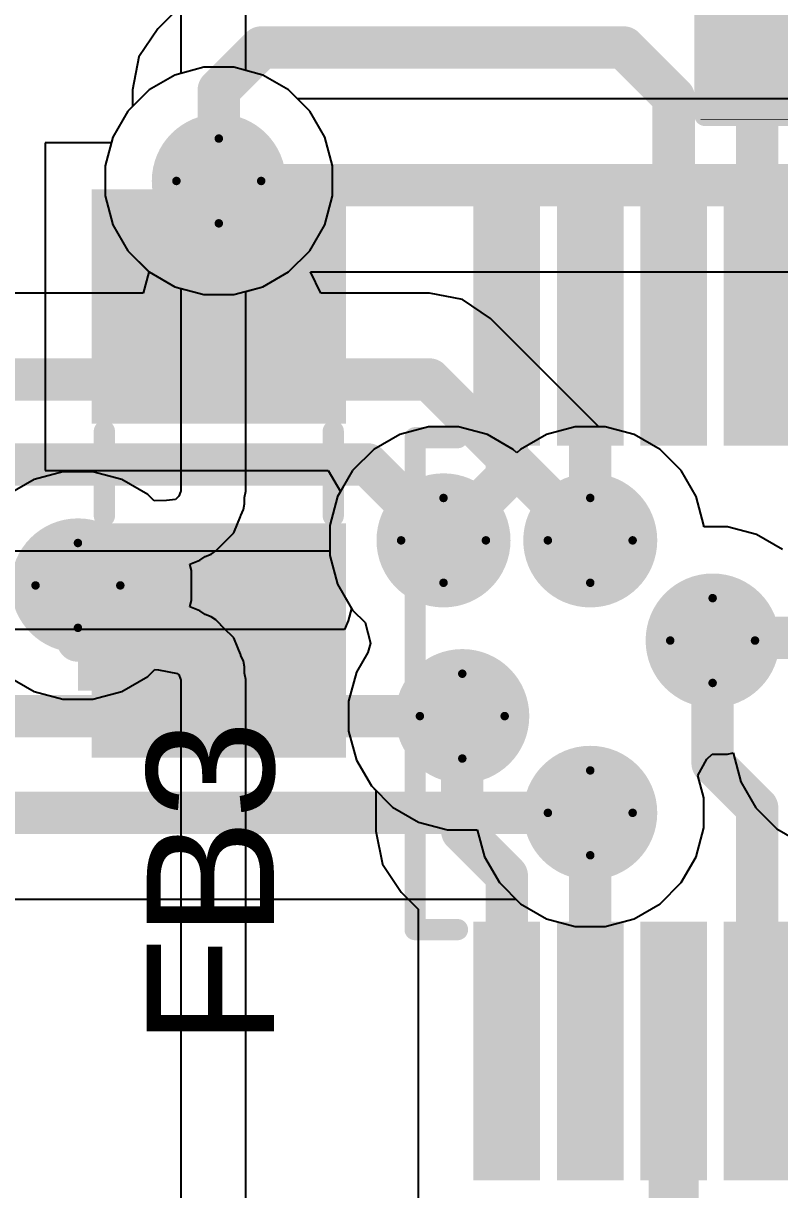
# Model space of a CAD drawing. Header units: inches. Extents: x -17.5 to 14.7, y -6.2 to 5.9.
# Drawn here: x 2.4259 to 2.6043, y 0.5411 to 0.8162 of the extents above; entities that cross this region are included whole.
import ezdxf

# ---------------------------------------------------------------- set-up
doc = ezdxf.new("R2010")
doc.units = ezdxf.units.IN
doc.header["$MEASUREMENT"] = 0
for name, color, linetype in [('Bottom Layer', 5, 'Continuous'), ('Bottom Solder', 6, 'Continuous'), ('Drill Drawing', 1, 'Continuous'), ('Ground Layer', 76, 'Continuous'), ('Power Layer', 16, 'Continuous'), ('Top Layer', 1, 'Continuous'), ('Top Overlay', 2, 'Continuous'), ('Top Paste', 8, 'Continuous'), ('Top Solder', 216, 'Continuous'), ('Via Holes', 16, 'Continuous')]:
    doc.layers.add(name, color=color, linetype=linetype)
doc.styles.add('Arial', font='', dxfattribs={"height": 0.2})
doc.styles.get('Arial').set_extended_font_data('Arial')

# ---------------------------------------------------------------- blocks, each defined once
blk = doc.blocks.new('VSSOP_10_72')
at = {"layer": 'Top Layer'}
for points in [[(-0.11516, 0.04528), (-0.05807, 0.04528), (-0.05807, 0.03346), (-0.11516, 0.03346)], [(0.05807, 0.04528), (0.11516, 0.04528), (0.11516, 0.03346), (0.05807, 0.03346)], [(-0.11516, 0.02559), (-0.05807, 0.02559), (-0.05807, 0.01378), (-0.11516, 0.01378)], [(0.05807, 0.02559), (0.11516, 0.02559), (0.11516, 0.01378), (0.05807, 0.01378)], [(-0.11516, 0.00591), (-0.05807, 0.00591), (-0.05807, -0.00591), (-0.11516, -0.00591)], [(0.05807, 0.00591), (0.11516, 0.00591), (0.11516, -0.00591), (0.05807, -0.00591)], [(-0.11516, -0.01378), (-0.05807, -0.01378), (-0.05807, -0.02559), (-0.11516, -0.02559)], [(0.05807, -0.01378), (0.11516, -0.01378), (0.11516, -0.02559), (0.05807, -0.02559)], [(-0.11516, -0.03346), (-0.05807, -0.03346), (-0.05807, -0.04528), (-0.11516, -0.04528)], [(0.05807, -0.03346), (0.11516, -0.03346), (0.11516, -0.04528), (0.05807, -0.04528)]]:
    blk.add_hatch(color=1, dxfattribs=at).paths.add_polyline_path(points)
at = {"layer": 'Top Paste'}
for points in [[(-0.11516, 0.04528), (-0.05807, 0.04528), (-0.05807, 0.03346), (-0.11516, 0.03346)], [(0.05807, 0.04528), (0.11516, 0.04528), (0.11516, 0.03346), (0.05807, 0.03346)], [(-0.11516, 0.02559), (-0.05807, 0.02559), (-0.05807, 0.01378), (-0.11516, 0.01378)], [(0.05807, 0.02559), (0.11516, 0.02559), (0.11516, 0.01378), (0.05807, 0.01378)], [(-0.11516, 0.00591), (-0.05807, 0.00591), (-0.05807, -0.00591), (-0.11516, -0.00591)], [(0.05807, 0.00591), (0.11516, 0.00591), (0.11516, -0.00591), (0.05807, -0.00591)], [(-0.11516, -0.01378), (-0.05807, -0.01378), (-0.05807, -0.02559), (-0.11516, -0.02559)], [(0.05807, -0.01378), (0.11516, -0.01378), (0.11516, -0.02559), (0.05807, -0.02559)], [(-0.11516, -0.03346), (-0.05807, -0.03346), (-0.05807, -0.04528), (-0.11516, -0.04528)], [(0.05807, -0.03346), (0.11516, -0.03346), (0.11516, -0.04528), (0.05807, -0.04528)]]:
    blk.add_hatch(color=8, dxfattribs=at).paths.add_polyline_path(points)
at = {"layer": 'Top Solder'}
for points in [[(-0.11713, 0.04724), (-0.0561, 0.04724), (-0.0561, 0.0315), (-0.11713, 0.0315)], [(0.0561, 0.04724), (0.11713, 0.04724), (0.11713, 0.0315), (0.0561, 0.0315)], [(-0.11713, 0.02756), (-0.0561, 0.02756), (-0.0561, 0.01181), (-0.11713, 0.01181)], [(0.0561, 0.02756), (0.11713, 0.02756), (0.11713, 0.01181), (0.0561, 0.01181)], [(-0.11713, 0.00787), (-0.0561, 0.00787), (-0.0561, -0.00787), (-0.11713, -0.00787)], [(0.0561, 0.00787), (0.11713, 0.00787), (0.11713, -0.00787), (0.0561, -0.00787)], [(-0.11713, -0.01181), (-0.0561, -0.01181), (-0.0561, -0.02756), (-0.11713, -0.02756)], [(0.0561, -0.01181), (0.11713, -0.01181), (0.11713, -0.02756), (0.0561, -0.02756)], [(-0.11713, -0.0315), (-0.0561, -0.0315), (-0.0561, -0.04724), (-0.11713, -0.04724)], [(0.0561, -0.0315), (0.11713, -0.0315), (0.11713, -0.04724), (0.0561, -0.04724)]]:
    blk.add_hatch(color=216, dxfattribs=at).paths.add_polyline_path(points)
at = {"layer": 'Top Overlay'}
for points in [[(-0.058, 0.051, 0.005, 0.005, 0), (-0.058, 0.061, 0.005, 0.005, 0)], [(0.058, 0.061, 0.005, 0.005, 0), (-0.058, 0.061, 0.005, 0.005, 0)], [(0.058, 0.051, 0.005, 0.005, 0), (0.058, 0.061, 0.005, 0.005, 0)], [(-0.125, 0.035, 0.005, 0.005, 0), (-0.125, 0.045, 0.005, 0.005, 0)], [(-0.12, 0.04, 0.005, 0.005, 0), (-0.125, 0.045, 0.005, 0.005, 0)], [(-0.125, 0.035, 0.005, 0.005, 0), (-0.12, 0.04, 0.005, 0.005, 0)], [(-0.058, -0.061, 0.005, 0.005, 0), (-0.058, -0.051, 0.005, 0.005, 0)], [(0.058, -0.061, 0.005, 0.005, 0), (0.058, -0.051, 0.005, 0.005, 0)], [(0.058, -0.061, 0.005, 0.005, 0), (-0.058, -0.061, 0.005, 0.005, 0)]]:
    blk.add_lwpolyline(points, format="xyseb", dxfattribs=at)
for points in [[(-0.05925, 0.061, 0.0025, 0.0025, 1), (-0.05675, 0.061, 0.0025, 0.0025, 1)], [(-0.05925, 0.061, 0.0025, 0.0025, 1), (-0.05675, 0.061, 0.0025, 0.0025, 1)], [(0.05675, 0.061, 0.0025, 0.0025, 1), (0.05925, 0.061, 0.0025, 0.0025, 1)], [(0.05675, 0.061, 0.0025, 0.0025, 1), (0.05925, 0.061, 0.0025, 0.0025, 1)], [(-0.05925, 0.051, 0.0025, 0.0025, 1), (-0.05675, 0.051, 0.0025, 0.0025, 1)], [(0.05675, 0.051, 0.0025, 0.0025, 1), (0.05925, 0.051, 0.0025, 0.0025, 1)], [(-0.12625, 0.045, 0.0025, 0.0025, 1), (-0.12375, 0.045, 0.0025, 0.0025, 1)], [(-0.12625, 0.045, 0.0025, 0.0025, 1), (-0.12375, 0.045, 0.0025, 0.0025, 1)], [(-0.12125, 0.04, 0.0025, 0.0025, 1), (-0.11875, 0.04, 0.0025, 0.0025, 1)], [(-0.12125, 0.04, 0.0025, 0.0025, 1), (-0.11875, 0.04, 0.0025, 0.0025, 1)], [(-0.12625, 0.035, 0.0025, 0.0025, 1), (-0.12375, 0.035, 0.0025, 0.0025, 1)], [(-0.12625, 0.035, 0.0025, 0.0025, 1), (-0.12375, 0.035, 0.0025, 0.0025, 1)], [(-0.05925, -0.051, 0.0025, 0.0025, 1), (-0.05675, -0.051, 0.0025, 0.0025, 1)], [(0.05675, -0.051, 0.0025, 0.0025, 1), (0.05925, -0.051, 0.0025, 0.0025, 1)], [(-0.05925, -0.061, 0.0025, 0.0025, 1), (-0.05675, -0.061, 0.0025, 0.0025, 1)], [(-0.05925, -0.061, 0.0025, 0.0025, 1), (-0.05675, -0.061, 0.0025, 0.0025, 1)], [(0.05675, -0.061, 0.0025, 0.0025, 1), (0.05925, -0.061, 0.0025, 0.0025, 1)], [(0.05675, -0.061, 0.0025, 0.0025, 1), (0.05925, -0.061, 0.0025, 0.0025, 1)]]:
    blk.add_lwpolyline(points, format="xyseb", close=True, dxfattribs=at)
blk = doc.blocks.new('R___0402_89')
at = {"layer": 'Top Layer'}
for points in [[(-0.0275, -0.0125), (-0.0275, 0.0125), (-0.0095, 0.0125), (-0.0095, -0.0125)], [(0.0095, -0.0125), (0.0095, 0.0125), (0.0275, 0.0125), (0.0275, -0.0125)]]:
    blk.add_hatch(color=1, dxfattribs=at).paths.add_polyline_path(points)
at = {"layer": 'Top Paste'}
for points in [[(-0.0275, -0.0125), (-0.0275, 0.0125), (-0.0095, 0.0125), (-0.0095, -0.0125)], [(0.0095, -0.0125), (0.0095, 0.0125), (0.0275, 0.0125), (0.0275, -0.0125)]]:
    blk.add_hatch(color=8, dxfattribs=at).paths.add_polyline_path(points)
at = {"layer": 'Top Solder'}
for points in [[(-0.02967, -0.01467), (-0.02967, 0.01467), (-0.00733, 0.01467), (-0.00733, -0.01467)], [(0.00733, -0.01467), (0.00733, 0.01467), (0.02967, 0.01467), (0.02967, -0.01467)]]:
    blk.add_hatch(color=216, dxfattribs=at).paths.add_polyline_path(points)
at = {"layer": 'Top Overlay'}
for points in [[(-0.031, 0.016, 0.005, 0.005, 0), (0.031, 0.016, 0.005, 0.005, 0)], [(-0.031, -0.016, 0.005, 0.005, 0), (-0.031, 0.016, 0.005, 0.005, 0)], [(0.031, -0.016, 0.005, 0.005, 0), (0.031, 0.016, 0.005, 0.005, 0)], [(-0.031, -0.016, 0.005, 0.005, 0), (0.031, -0.016, 0.005, 0.005, 0)], [(-0.032, -0.017, 0.000127, 0.000127, 0), (0.032, -0.017, 0.000127, 0.000127, 0)]]:
    blk.add_lwpolyline(points, format="xyseb", dxfattribs=at)
for points in [[(-0.03225, 0.016, 0.0025, 0.0025, 1), (-0.02975, 0.016, 0.0025, 0.0025, 1)], [(-0.03225, 0.016, 0.0025, 0.0025, 1), (-0.02975, 0.016, 0.0025, 0.0025, 1)], [(0.02975, 0.016, 0.0025, 0.0025, 1), (0.03225, 0.016, 0.0025, 0.0025, 1)], [(0.02975, 0.016, 0.0025, 0.0025, 1), (0.03225, 0.016, 0.0025, 0.0025, 1)], [(-0.03225, -0.016, 0.0025, 0.0025, 1), (-0.02975, -0.016, 0.0025, 0.0025, 1)], [(-0.03225, -0.016, 0.0025, 0.0025, 1), (-0.02975, -0.016, 0.0025, 0.0025, 1)], [(0.02975, -0.016, 0.0025, 0.0025, 1), (0.03225, -0.016, 0.0025, 0.0025, 1)], [(0.02975, -0.016, 0.0025, 0.0025, 1), (0.03225, -0.016, 0.0025, 0.0025, 1)], [(-0.03203, -0.017, 0.0000635, 0.0000635, 1), (-0.03197, -0.017, 0.0000635, 0.0000635, 1)], [(0.03197, -0.017, 0.0000635, 0.0000635, 1), (0.03203, -0.017, 0.0000635, 0.0000635, 1)]]:
    blk.add_lwpolyline(points, format="xyseb", close=True, dxfattribs=at)
blk = doc.blocks.new('I___0805_147')
at = {"layer": 'Top Layer'}
for points in [[(-0.06299, 0.02598), (-0.01575, 0.02598), (-0.01575, -0.02598), (-0.06299, -0.02598)], [(0.01575, 0.02598), (0.06299, 0.02598), (0.06299, -0.02598), (0.01575, -0.02598)]]:
    blk.add_hatch(color=1, dxfattribs=at).paths.add_polyline_path(points)
at = {"layer": 'Top Paste'}
for points in [[(-0.06299, 0.02598), (-0.01575, 0.02598), (-0.01575, -0.02598), (-0.06299, -0.02598)], [(0.01575, 0.02598), (0.06299, 0.02598), (0.06299, -0.02598), (0.01575, -0.02598)]]:
    blk.add_hatch(color=8, dxfattribs=at).paths.add_polyline_path(points)
at = {"layer": 'Top Solder'}
for points in [[(-0.06699, 0.02998), (-0.01175, 0.02998), (-0.01175, -0.02998), (-0.06699, -0.02998)], [(0.01175, 0.02998), (0.06699, 0.02998), (0.06699, -0.02998), (0.01175, -0.02998)]]:
    blk.add_hatch(color=216, dxfattribs=at).paths.add_polyline_path(points)
at = {"layer": 'Top Overlay'}
for points in [[(0.01, 0.027, 0.005, 0.005, 0), (-0.01, 0.027, 0.005, 0.005, 0)], [(0.01, -0.027, 0.005, 0.005, 0), (-0.01, -0.027, 0.005, 0.005, 0)]]:
    blk.add_lwpolyline(points, format="xyseb", dxfattribs=at)
for points in [[(-0.01125, 0.027, 0.0025, 0.0025, 1), (-0.00875, 0.027, 0.0025, 0.0025, 1)], [(0.00875, 0.027, 0.0025, 0.0025, 1), (0.01125, 0.027, 0.0025, 0.0025, 1)], [(-0.01125, -0.027, 0.0025, 0.0025, 1), (-0.00875, -0.027, 0.0025, 0.0025, 1)], [(0.00875, -0.027, 0.0025, 0.0025, 1), (0.01125, -0.027, 0.0025, 0.0025, 1)]]:
    blk.add_lwpolyline(points, format="xyseb", close=True, dxfattribs=at)

msp = doc.modelspace()

# ---------------------------------------------------------------- hatches: boundary and pattern name
at = {"layer": 'Bottom Layer'}
h = msp.add_hatch(color=5, dxfattribs=at)
edge = h.paths.add_edge_path()
edge.add_arc((2.472, 0.779), 0.01181, 0, 360)
h = msp.add_hatch(color=5, dxfattribs=at)
edge = h.paths.add_edge_path()
edge.add_arc((2.52501, 0.69425), 0.01181, 0, 360)
h = msp.add_hatch(color=5, dxfattribs=at)
edge = h.paths.add_edge_path()
edge.add_arc((2.55963, 0.69425), 0.01181, 0, 360)
h = msp.add_hatch(color=5, dxfattribs=at)
edge = h.paths.add_edge_path()
edge.add_arc((2.43876, 0.68363), 0.01181, 0, 360)
h = msp.add_hatch(color=5, dxfattribs=at)
edge = h.paths.add_edge_path()
edge.add_arc((2.5885, 0.67063), 0.01181, 0, 360)
h = msp.add_hatch(color=5, dxfattribs=at)
edge = h.paths.add_edge_path()
edge.add_arc((2.52944, 0.65281), 0.01181, 0, 360)
h = msp.add_hatch(color=5, dxfattribs=at)
edge = h.paths.add_edge_path()
edge.add_arc((2.55963, 0.63), 0.01181, 0, 360)
at = {"layer": 'Bottom Solder'}
h = msp.add_hatch(color=6, dxfattribs=at)
edge = h.paths.add_edge_path()
edge.add_arc((2.472, 0.779), 0.01581, 0, 360)
h = msp.add_hatch(color=6, dxfattribs=at)
edge = h.paths.add_edge_path()
edge.add_arc((2.52501, 0.69425), 0.01581, 0, 360)
h = msp.add_hatch(color=6, dxfattribs=at)
edge = h.paths.add_edge_path()
edge.add_arc((2.55963, 0.69425), 0.01581, 0, 360)
h = msp.add_hatch(color=6, dxfattribs=at)
edge = h.paths.add_edge_path()
edge.add_arc((2.43876, 0.68363), 0.01581, 0, 360)
h = msp.add_hatch(color=6, dxfattribs=at)
edge = h.paths.add_edge_path()
edge.add_arc((2.5885, 0.67063), 0.01581, 0, 360)
h = msp.add_hatch(color=6, dxfattribs=at)
edge = h.paths.add_edge_path()
edge.add_arc((2.52944, 0.65281), 0.01581, 0, 360)
h = msp.add_hatch(color=6, dxfattribs=at)
edge = h.paths.add_edge_path()
edge.add_arc((2.55963, 0.63), 0.01581, 0, 360)
at = {"layer": 'Ground Layer'}
h = msp.add_hatch(color=76, dxfattribs=at)
edge = h.paths.add_edge_path()
edge.add_arc((2.472, 0.779), 0.01181, 0, 360)
h = msp.add_hatch(color=76, dxfattribs=at)
edge = h.paths.add_edge_path()
edge.add_arc((2.52501, 0.69425), 0.01181, 0, 360)
h = msp.add_hatch(color=76, dxfattribs=at)
edge = h.paths.add_edge_path()
edge.add_arc((2.55963, 0.69425), 0.01181, 0, 360)
h = msp.add_hatch(color=76, dxfattribs=at)
edge = h.paths.add_edge_path()
edge.add_arc((2.43876, 0.68363), 0.01181, 0, 360)
h = msp.add_hatch(color=76, dxfattribs=at)
edge = h.paths.add_edge_path()
edge.add_arc((2.5885, 0.67063), 0.01181, 0, 360)
h = msp.add_hatch(color=76, dxfattribs=at)
edge = h.paths.add_edge_path()
edge.add_arc((2.52944, 0.65281), 0.01181, 0, 360)
h = msp.add_hatch(color=76, dxfattribs=at)
edge = h.paths.add_edge_path()
edge.add_arc((2.55963, 0.63), 0.01181, 0, 360)
at = {"layer": 'Power Layer'}
h = msp.add_hatch(color=16, dxfattribs=at)
edge = h.paths.add_edge_path()
edge.add_arc((2.472, 0.779), 0.01181, 0, 360)
h = msp.add_hatch(color=16, dxfattribs=at)
edge = h.paths.add_edge_path()
edge.add_arc((2.52501, 0.69425), 0.01181, 0, 360)
h = msp.add_hatch(color=16, dxfattribs=at)
edge = h.paths.add_edge_path()
edge.add_arc((2.55963, 0.69425), 0.01181, 0, 360)
h = msp.add_hatch(color=16, dxfattribs=at)
edge = h.paths.add_edge_path()
edge.add_arc((2.43876, 0.68363), 0.01181, 0, 360)
h = msp.add_hatch(color=16, dxfattribs=at)
edge = h.paths.add_edge_path()
edge.add_arc((2.5885, 0.67063), 0.01181, 0, 360)
h = msp.add_hatch(color=16, dxfattribs=at)
edge = h.paths.add_edge_path()
edge.add_arc((2.52944, 0.65281), 0.01181, 0, 360)
h = msp.add_hatch(color=16, dxfattribs=at)
edge = h.paths.add_edge_path()
edge.add_arc((2.55963, 0.63), 0.01181, 0, 360)
at = {"layer": 'Top Layer'}
for points in [[(2.59019, 0.81346), (2.60819, 0.81346), (2.60819, 0.84369), (2.59019, 0.84369)], [(2.46012, 0.74937), (2.48388, 0.74937), (2.48388, 0.779), (2.46012, 0.779)], [(2.469, 0.65883), (2.469, 0.68243), (2.43876, 0.68243), (2.43876, 0.65883)], [(2.57341, 0.51146), (2.58522, 0.51146), (2.58522, 0.57384), (2.57341, 0.57384)]]:
    msp.add_hatch(color=1, dxfattribs=at).paths.add_polyline_path(points)
h = msp.add_hatch(color=1, dxfattribs=at)
edge = h.paths.add_edge_path()
edge.add_arc((2.472, 0.779), 0.01181, 0, 360)
h = msp.add_hatch(color=1, dxfattribs=at)
edge = h.paths.add_edge_path()
edge.add_arc((2.52501, 0.69425), 0.01181, 0, 360)
h = msp.add_hatch(color=1, dxfattribs=at)
edge = h.paths.add_edge_path()
edge.add_arc((2.55963, 0.69425), 0.01181, 0, 360)
h = msp.add_hatch(color=1, dxfattribs=at)
edge = h.paths.add_edge_path()
edge.add_arc((2.43876, 0.68363), 0.01181, 0, 360)
h = msp.add_hatch(color=1, dxfattribs=at)
edge = h.paths.add_edge_path()
edge.add_arc((2.5885, 0.67063), 0.01181, 0, 360)
h = msp.add_hatch(color=1, dxfattribs=at)
edge = h.paths.add_edge_path()
edge.add_arc((2.52944, 0.65281), 0.01181, 0, 360)
h = msp.add_hatch(color=1, dxfattribs=at)
edge = h.paths.add_edge_path()
edge.add_arc((2.55963, 0.63), 0.01181, 0, 360)
at = {"layer": 'Top Solder'}
h = msp.add_hatch(color=216, dxfattribs=at)
edge = h.paths.add_edge_path()
edge.add_arc((2.472, 0.779), 0.01581, 0, 360)
h = msp.add_hatch(color=216, dxfattribs=at)
edge = h.paths.add_edge_path()
edge.add_arc((2.52501, 0.69425), 0.01581, 0, 360)
h = msp.add_hatch(color=216, dxfattribs=at)
edge = h.paths.add_edge_path()
edge.add_arc((2.55963, 0.69425), 0.01581, 0, 360)
h = msp.add_hatch(color=216, dxfattribs=at)
edge = h.paths.add_edge_path()
edge.add_arc((2.43876, 0.68363), 0.01581, 0, 360)
h = msp.add_hatch(color=216, dxfattribs=at)
edge = h.paths.add_edge_path()
edge.add_arc((2.5885, 0.67063), 0.01581, 0, 360)
h = msp.add_hatch(color=216, dxfattribs=at)
edge = h.paths.add_edge_path()
edge.add_arc((2.52944, 0.65281), 0.01581, 0, 360)
h = msp.add_hatch(color=216, dxfattribs=at)
edge = h.paths.add_edge_path()
edge.add_arc((2.55963, 0.63), 0.01581, 0, 360)
at = {"layer": 'Via Holes'}
h = msp.add_hatch(color=7, dxfattribs=at)
edge = h.paths.add_edge_path()
edge.add_arc((2.472, 0.779), 0.00591, 0, 360)
h = msp.add_hatch(color=7, dxfattribs=at)
edge = h.paths.add_edge_path()
edge.add_arc((2.52501, 0.69425), 0.00591, 0, 360)
h = msp.add_hatch(color=7, dxfattribs=at)
edge = h.paths.add_edge_path()
edge.add_arc((2.55963, 0.69425), 0.00591, 0, 360)
h = msp.add_hatch(color=7, dxfattribs=at)
edge = h.paths.add_edge_path()
edge.add_arc((2.43876, 0.68363), 0.00591, 0, 360)
h = msp.add_hatch(color=7, dxfattribs=at)
edge = h.paths.add_edge_path()
edge.add_arc((2.5885, 0.67063), 0.00591, 0, 360)
h = msp.add_hatch(color=7, dxfattribs=at)
edge = h.paths.add_edge_path()
edge.add_arc((2.52944, 0.65281), 0.00591, 0, 360)
h = msp.add_hatch(color=7, dxfattribs=at)
edge = h.paths.add_edge_path()
edge.add_arc((2.55963, 0.63), 0.00591, 0, 360)

# ---------------------------------------------------------------- linework, layer by layer
at = {"layer": 'Bottom Layer'}
for p, q in [((2.46165, 0.80398), (2.45554, 0.80045)), ((2.46847, 0.80581), (2.46165, 0.80398)), ((2.47553, 0.80581), (2.46847, 0.80581)), ((2.48235, 0.80398), (2.47553, 0.80581)), ((2.48846, 0.80045), (2.48235, 0.80398)), ((2.45554, 0.80045), (2.45055, 0.79546)), ((2.49053, 0.79839), (2.48846, 0.80045)), ((2.64, 0.79839), (2.49053, 0.79839)), ((2.45055, 0.79546), (2.44702, 0.78935)), ((2.44702, 0.78935), (2.44519, 0.78253)), ((2.44519, 0.78253), (2.44519, 0.77547)), ((2.44519, 0.77547), (2.44702, 0.76865)), ((2.44702, 0.76865), (2.45055, 0.76254)), ((2.45055, 0.76254), (2.45552, 0.75756)), ((2.45552, 0.75749), (2.45417, 0.75256)), ((2.45552, 0.75756), (2.45552, 0.75749)), ((2.4936, 0.75756), (2.49363, 0.75761)), ((2.49607, 0.75256), (2.4936, 0.75756)), ((2.49363, 0.75761), (2.63155, 0.75761)), ((2.45417, 0.75256), (2.18553, 0.75256)), ((2.52171, 0.75256), (2.49607, 0.75256)), ((2.52952, 0.75101), (2.52171, 0.75256)), ((2.53613, 0.74659), (2.52952, 0.75101)), ((2.56166, 0.72106), (2.53613, 0.74659)), ((2.56316, 0.72106), (2.56166, 0.72106)), ((2.56998, 0.71924), (2.56316, 0.72106)), ((2.57609, 0.71571), (2.56998, 0.71924)), ((2.58108, 0.71071), (2.57609, 0.71571)), ((2.58461, 0.7046), (2.58108, 0.71071)), ((2.58644, 0.69778), (2.58461, 0.7046)), ((2.58644, 0.69744), (2.58644, 0.69778)), ((2.59203, 0.69744), (2.58644, 0.69744)), ((2.59885, 0.69561), (2.59203, 0.69744)), ((2.60496, 0.69208), (2.59885, 0.69561)), ((2.21067, 0.69178), (2.4982, 0.69178)), ((2.4982, 0.69178), (2.4982, 0.69072)), ((2.4982, 0.69072), (2.50003, 0.6839)), ((2.50003, 0.6839), (2.50332, 0.6782)), ((2.50332, 0.6782), (2.50252, 0.67527)), ((2.50252, 0.67527), (2.50166, 0.6732)), ((2.50166, 0.6732), (2.35024, 0.6732)), ((2.58715, 0.64268), (2.58838, 0.64382)), ((2.58838, 0.64382), (2.59203, 0.64382)), ((2.59203, 0.64382), (2.59331, 0.64416)), ((2.59331, 0.64416), (2.59333, 0.64414)), ((2.59333, 0.64414), (2.59516, 0.63732)), ((2.58502, 0.63882), (2.58715, 0.64268)), ((2.58644, 0.63353), (2.58502, 0.63882)), ((2.59516, 0.63732), (2.59869, 0.63121)), ((2.58644, 0.62647), (2.58644, 0.63353)), ((2.59869, 0.63121), (2.60368, 0.62622)), ((2.58461, 0.61965), (2.58644, 0.62647)), ((2.60368, 0.62622), (2.60979, 0.62269)), ((2.58108, 0.61354), (2.58461, 0.61965)), ((2.57609, 0.60855), (2.58108, 0.61354)), ((2.36631, 0.60961), (2.54211, 0.60961)), ((2.54211, 0.60961), (2.54317, 0.60855)), ((2.54317, 0.60855), (2.54928, 0.60502)), ((2.56998, 0.60502), (2.57609, 0.60855)), ((2.54928, 0.60502), (2.5561, 0.60319)), ((2.5561, 0.60319), (2.56316, 0.60319)), ((2.56316, 0.60319), (2.56998, 0.60502))]:
    msp.add_line(p, q, dxfattribs=at)
for points in [[(2.472, 0.779, 0.01, 0.01, 0), (2.473, 0.778, 0.01, 0.01, 0)], [(2.473, 0.778, 0.01, 0.01, 0), (2.64, 0.778, 0.01, 0.01, 0)], [(2.18553, 0.73217, 0.01, 0.01, 0), (2.52171, 0.73217, 0.01, 0.01, 0)], [(2.52171, 0.73217, 0.01, 0.01, 0), (2.55963, 0.69425, 0.01, 0.01, 0)], [(2.20222, 0.71217, 0.01, 0.01, 0), (2.5071, 0.71217, 0.01, 0.01, 0)], [(2.5071, 0.71217, 0.01, 0.01, 0), (2.52501, 0.69425, 0.01, 0.01, 0)], [(2.35024, 0.65281, 0.01, 0.01, 0), (2.52944, 0.65281, 0.01, 0.01, 0)], [(2.35787, 0.63, 0.01, 0.01, 0), (2.55963, 0.63, 0.01, 0.01, 0)]]:
    msp.add_lwpolyline(points, format="xyseb", dxfattribs=at)
for points in [[(2.4695, 0.779, 0.005, 0.005, 1), (2.4745, 0.779, 0.005, 0.005, 1)], [(2.4705, 0.778, 0.005, 0.005, 1), (2.4755, 0.778, 0.005, 0.005, 1)], [(2.4705, 0.778, 0.005, 0.005, 1), (2.4755, 0.778, 0.005, 0.005, 1)], [(2.51921, 0.73217, 0.005, 0.005, 1), (2.52421, 0.73217, 0.005, 0.005, 1)], [(2.51921, 0.73217, 0.005, 0.005, 1), (2.52421, 0.73217, 0.005, 0.005, 1)], [(2.5046, 0.71217, 0.005, 0.005, 1), (2.5096, 0.71217, 0.005, 0.005, 1)], [(2.5046, 0.71217, 0.005, 0.005, 1), (2.5096, 0.71217, 0.005, 0.005, 1)], [(2.52251, 0.69425, 0.005, 0.005, 1), (2.52751, 0.69425, 0.005, 0.005, 1)], [(2.55713, 0.69425, 0.005, 0.005, 1), (2.56213, 0.69425, 0.005, 0.005, 1)], [(2.52694, 0.65281, 0.005, 0.005, 1), (2.53194, 0.65281, 0.005, 0.005, 1)], [(2.55713, 0.63, 0.005, 0.005, 1), (2.56213, 0.63, 0.005, 0.005, 1)]]:
    msp.add_lwpolyline(points, format="xyseb", close=True, dxfattribs=at)
at = {"layer": 'Drill Drawing'}
for points in [[(2.462, 0.779, 0.002, 0.002, 0), (2.472, 0.789, 0.002, 0.002, 0)], [(2.472, 0.789, 0.002, 0.002, 0), (2.482, 0.779, 0.002, 0.002, 0)], [(2.462, 0.779, 0.002, 0.002, 0), (2.472, 0.769, 0.002, 0.002, 0)], [(2.472, 0.769, 0.002, 0.002, 0), (2.482, 0.779, 0.002, 0.002, 0)], [(2.51501, 0.69425, 0.002, 0.002, 0), (2.52501, 0.70425, 0.002, 0.002, 0)], [(2.52501, 0.70425, 0.002, 0.002, 0), (2.53501, 0.69425, 0.002, 0.002, 0)], [(2.54963, 0.69425, 0.002, 0.002, 0), (2.55963, 0.70425, 0.002, 0.002, 0)], [(2.55963, 0.70425, 0.002, 0.002, 0), (2.56963, 0.69425, 0.002, 0.002, 0)], [(2.42876, 0.68363, 0.002, 0.002, 0), (2.43876, 0.69363, 0.002, 0.002, 0)], [(2.43876, 0.69363, 0.002, 0.002, 0), (2.44876, 0.68363, 0.002, 0.002, 0)], [(2.51501, 0.69425, 0.002, 0.002, 0), (2.52501, 0.68425, 0.002, 0.002, 0)], [(2.52501, 0.68425, 0.002, 0.002, 0), (2.53501, 0.69425, 0.002, 0.002, 0)], [(2.54963, 0.69425, 0.002, 0.002, 0), (2.55963, 0.68425, 0.002, 0.002, 0)], [(2.55963, 0.68425, 0.002, 0.002, 0), (2.56963, 0.69425, 0.002, 0.002, 0)], [(2.42876, 0.68363, 0.002, 0.002, 0), (2.43876, 0.67363, 0.002, 0.002, 0)], [(2.43876, 0.67363, 0.002, 0.002, 0), (2.44876, 0.68363, 0.002, 0.002, 0)], [(2.5785, 0.67063, 0.002, 0.002, 0), (2.5885, 0.68063, 0.002, 0.002, 0)], [(2.5885, 0.68063, 0.002, 0.002, 0), (2.5985, 0.67063, 0.002, 0.002, 0)], [(2.5785, 0.67063, 0.002, 0.002, 0), (2.5885, 0.66063, 0.002, 0.002, 0)], [(2.5885, 0.66063, 0.002, 0.002, 0), (2.5985, 0.67063, 0.002, 0.002, 0)], [(2.51944, 0.65281, 0.002, 0.002, 0), (2.52944, 0.66281, 0.002, 0.002, 0)], [(2.52944, 0.66281, 0.002, 0.002, 0), (2.53944, 0.65281, 0.002, 0.002, 0)], [(2.51944, 0.65281, 0.002, 0.002, 0), (2.52944, 0.64281, 0.002, 0.002, 0)], [(2.52944, 0.64281, 0.002, 0.002, 0), (2.53944, 0.65281, 0.002, 0.002, 0)], [(2.54963, 0.63, 0.002, 0.002, 0), (2.55963, 0.64, 0.002, 0.002, 0)], [(2.55963, 0.64, 0.002, 0.002, 0), (2.56963, 0.63, 0.002, 0.002, 0)], [(2.54963, 0.63, 0.002, 0.002, 0), (2.55963, 0.62, 0.002, 0.002, 0)], [(2.55963, 0.62, 0.002, 0.002, 0), (2.56963, 0.63, 0.002, 0.002, 0)]]:
    msp.add_lwpolyline(points, format="xyseb", dxfattribs=at)
for points in [[(2.4715, 0.789, 0.001, 0.001, 1), (2.4725, 0.789, 0.001, 0.001, 1)], [(2.4715, 0.789, 0.001, 0.001, 1), (2.4725, 0.789, 0.001, 0.001, 1)], [(2.4615, 0.779, 0.001, 0.001, 1), (2.4625, 0.779, 0.001, 0.001, 1)], [(2.4615, 0.779, 0.001, 0.001, 1), (2.4625, 0.779, 0.001, 0.001, 1)], [(2.4815, 0.779, 0.001, 0.001, 1), (2.4825, 0.779, 0.001, 0.001, 1)], [(2.4815, 0.779, 0.001, 0.001, 1), (2.4825, 0.779, 0.001, 0.001, 1)], [(2.4715, 0.769, 0.001, 0.001, 1), (2.4725, 0.769, 0.001, 0.001, 1)], [(2.4715, 0.769, 0.001, 0.001, 1), (2.4725, 0.769, 0.001, 0.001, 1)], [(2.52451, 0.70425, 0.001, 0.001, 1), (2.52551, 0.70425, 0.001, 0.001, 1)], [(2.52451, 0.70425, 0.001, 0.001, 1), (2.52551, 0.70425, 0.001, 0.001, 1)], [(2.55913, 0.70425, 0.001, 0.001, 1), (2.56013, 0.70425, 0.001, 0.001, 1)], [(2.55913, 0.70425, 0.001, 0.001, 1), (2.56013, 0.70425, 0.001, 0.001, 1)], [(2.43826, 0.69363, 0.001, 0.001, 1), (2.43926, 0.69363, 0.001, 0.001, 1)], [(2.43826, 0.69363, 0.001, 0.001, 1), (2.43926, 0.69363, 0.001, 0.001, 1)], [(2.51451, 0.69425, 0.001, 0.001, 1), (2.51551, 0.69425, 0.001, 0.001, 1)], [(2.51451, 0.69425, 0.001, 0.001, 1), (2.51551, 0.69425, 0.001, 0.001, 1)], [(2.53451, 0.69425, 0.001, 0.001, 1), (2.53551, 0.69425, 0.001, 0.001, 1)], [(2.53451, 0.69425, 0.001, 0.001, 1), (2.53551, 0.69425, 0.001, 0.001, 1)], [(2.54913, 0.69425, 0.001, 0.001, 1), (2.55013, 0.69425, 0.001, 0.001, 1)], [(2.54913, 0.69425, 0.001, 0.001, 1), (2.55013, 0.69425, 0.001, 0.001, 1)], [(2.56913, 0.69425, 0.001, 0.001, 1), (2.57013, 0.69425, 0.001, 0.001, 1)], [(2.56913, 0.69425, 0.001, 0.001, 1), (2.57013, 0.69425, 0.001, 0.001, 1)], [(2.52451, 0.68425, 0.001, 0.001, 1), (2.52551, 0.68425, 0.001, 0.001, 1)], [(2.52451, 0.68425, 0.001, 0.001, 1), (2.52551, 0.68425, 0.001, 0.001, 1)], [(2.55913, 0.68425, 0.001, 0.001, 1), (2.56013, 0.68425, 0.001, 0.001, 1)], [(2.55913, 0.68425, 0.001, 0.001, 1), (2.56013, 0.68425, 0.001, 0.001, 1)], [(2.42826, 0.68363, 0.001, 0.001, 1), (2.42926, 0.68363, 0.001, 0.001, 1)], [(2.42826, 0.68363, 0.001, 0.001, 1), (2.42926, 0.68363, 0.001, 0.001, 1)], [(2.44826, 0.68363, 0.001, 0.001, 1), (2.44926, 0.68363, 0.001, 0.001, 1)], [(2.44826, 0.68363, 0.001, 0.001, 1), (2.44926, 0.68363, 0.001, 0.001, 1)], [(2.588, 0.68063, 0.001, 0.001, 1), (2.589, 0.68063, 0.001, 0.001, 1)], [(2.588, 0.68063, 0.001, 0.001, 1), (2.589, 0.68063, 0.001, 0.001, 1)], [(2.43826, 0.67363, 0.001, 0.001, 1), (2.43926, 0.67363, 0.001, 0.001, 1)], [(2.43826, 0.67363, 0.001, 0.001, 1), (2.43926, 0.67363, 0.001, 0.001, 1)], [(2.578, 0.67063, 0.001, 0.001, 1), (2.579, 0.67063, 0.001, 0.001, 1)], [(2.578, 0.67063, 0.001, 0.001, 1), (2.579, 0.67063, 0.001, 0.001, 1)], [(2.598, 0.67063, 0.001, 0.001, 1), (2.599, 0.67063, 0.001, 0.001, 1)], [(2.598, 0.67063, 0.001, 0.001, 1), (2.599, 0.67063, 0.001, 0.001, 1)], [(2.52894, 0.66281, 0.001, 0.001, 1), (2.52994, 0.66281, 0.001, 0.001, 1)], [(2.52894, 0.66281, 0.001, 0.001, 1), (2.52994, 0.66281, 0.001, 0.001, 1)], [(2.588, 0.66063, 0.001, 0.001, 1), (2.589, 0.66063, 0.001, 0.001, 1)], [(2.588, 0.66063, 0.001, 0.001, 1), (2.589, 0.66063, 0.001, 0.001, 1)], [(2.51894, 0.65281, 0.001, 0.001, 1), (2.51994, 0.65281, 0.001, 0.001, 1)], [(2.51894, 0.65281, 0.001, 0.001, 1), (2.51994, 0.65281, 0.001, 0.001, 1)], [(2.53894, 0.65281, 0.001, 0.001, 1), (2.53994, 0.65281, 0.001, 0.001, 1)], [(2.53894, 0.65281, 0.001, 0.001, 1), (2.53994, 0.65281, 0.001, 0.001, 1)], [(2.52894, 0.64281, 0.001, 0.001, 1), (2.52994, 0.64281, 0.001, 0.001, 1)], [(2.52894, 0.64281, 0.001, 0.001, 1), (2.52994, 0.64281, 0.001, 0.001, 1)], [(2.55913, 0.64, 0.001, 0.001, 1), (2.56013, 0.64, 0.001, 0.001, 1)], [(2.55913, 0.64, 0.001, 0.001, 1), (2.56013, 0.64, 0.001, 0.001, 1)], [(2.54913, 0.63, 0.001, 0.001, 1), (2.55013, 0.63, 0.001, 0.001, 1)], [(2.54913, 0.63, 0.001, 0.001, 1), (2.55013, 0.63, 0.001, 0.001, 1)], [(2.56913, 0.63, 0.001, 0.001, 1), (2.57013, 0.63, 0.001, 0.001, 1)], [(2.56913, 0.63, 0.001, 0.001, 1), (2.57013, 0.63, 0.001, 0.001, 1)], [(2.55913, 0.62, 0.001, 0.001, 1), (2.56013, 0.62, 0.001, 0.001, 1)], [(2.55913, 0.62, 0.001, 0.001, 1), (2.56013, 0.62, 0.001, 0.001, 1)]]:
    msp.add_lwpolyline(points, format="xyseb", close=True, dxfattribs=at)
at = {"layer": 'Ground Layer'}
for p, q in [((2.46165, 0.80398), (2.45554, 0.80045)), ((2.46847, 0.80581), (2.46165, 0.80398)), ((2.47553, 0.80581), (2.46847, 0.80581)), ((2.48235, 0.80398), (2.47553, 0.80581)), ((2.48846, 0.80045), (2.48235, 0.80398)), ((2.45554, 0.80045), (2.45055, 0.79546)), ((2.49345, 0.79546), (2.48846, 0.80045)), ((2.45055, 0.79546), (2.44702, 0.78935)), ((2.49698, 0.78935), (2.49345, 0.79546)), ((2.44702, 0.78935), (2.44519, 0.78253)), ((2.49881, 0.78253), (2.49698, 0.78935)), ((2.44519, 0.78253), (2.44519, 0.77547)), ((2.49881, 0.77547), (2.49881, 0.78253)), ((2.44519, 0.77547), (2.44702, 0.76865)), ((2.49698, 0.76865), (2.49881, 0.77547)), ((2.44702, 0.76865), (2.45055, 0.76254)), ((2.49345, 0.76254), (2.49698, 0.76865)), ((2.45055, 0.76254), (2.45554, 0.75755)), ((2.48846, 0.75755), (2.49345, 0.76254)), ((2.45554, 0.75755), (2.46165, 0.75402)), ((2.48235, 0.75402), (2.48846, 0.75755)), ((2.46165, 0.75402), (2.46847, 0.75219)), ((2.47553, 0.75219), (2.48235, 0.75402)), ((2.46847, 0.75219), (2.47553, 0.75219)), ((2.52148, 0.72106), (2.51467, 0.71924)), ((2.52854, 0.72106), (2.52148, 0.72106)), ((2.53536, 0.71924), (2.52854, 0.72106)), ((2.5561, 0.72106), (2.54928, 0.71924)), ((2.56316, 0.72106), (2.5561, 0.72106)), ((2.56998, 0.71924), (2.56316, 0.72106)), ((2.51467, 0.71924), (2.50855, 0.71571)), ((2.54148, 0.71571), (2.53536, 0.71924)), ((2.54928, 0.71924), (2.54317, 0.71571)), ((2.57609, 0.71571), (2.56998, 0.71924)), ((2.50855, 0.71571), (2.50356, 0.71071)), ((2.54232, 0.71486), (2.54148, 0.71571)), ((2.54317, 0.71571), (2.54232, 0.71486)), ((2.58108, 0.71071), (2.57609, 0.71571)), ((2.50356, 0.71071), (2.50003, 0.7046)), ((2.58461, 0.7046), (2.58108, 0.71071)), ((2.50003, 0.7046), (2.4982, 0.69778)), ((2.58644, 0.69778), (2.58461, 0.7046)), ((2.4982, 0.69778), (2.4982, 0.69072)), ((2.58644, 0.69744), (2.58644, 0.69778)), ((2.59203, 0.69744), (2.58644, 0.69744)), ((2.59885, 0.69561), (2.59203, 0.69744)), ((2.60496, 0.69208), (2.59885, 0.69561)), ((2.4982, 0.69072), (2.50003, 0.6839)), ((2.50003, 0.6839), (2.50356, 0.67779)), ((2.50356, 0.67779), (2.5065, 0.67485)), ((2.5065, 0.67485), (2.50778, 0.67005)), ((2.50778, 0.67005), (2.50716, 0.66783)), ((2.50716, 0.66783), (2.50446, 0.66316)), ((2.50446, 0.66316), (2.50263, 0.65634)), ((2.50263, 0.65634), (2.50263, 0.64928)), ((2.50263, 0.64928), (2.50446, 0.64246)), ((2.58715, 0.64268), (2.58838, 0.64382)), ((2.58838, 0.64382), (2.59203, 0.64382)), ((2.59203, 0.64382), (2.59331, 0.64416)), ((2.59331, 0.64416), (2.59333, 0.64414)), ((2.59333, 0.64414), (2.59516, 0.63732)), ((2.50446, 0.64246), (2.50799, 0.63635)), ((2.58502, 0.63882), (2.58715, 0.64268)), ((2.58644, 0.63353), (2.58502, 0.63882)), ((2.50799, 0.63635), (2.51298, 0.63136)), ((2.59516, 0.63732), (2.59869, 0.63121)), ((2.58644, 0.62647), (2.58644, 0.63353)), ((2.51298, 0.63136), (2.5191, 0.62783)), ((2.59869, 0.63121), (2.60368, 0.62622)), ((2.5191, 0.62783), (2.52592, 0.626)), ((2.52592, 0.626), (2.53294, 0.626)), ((2.53294, 0.626), (2.53465, 0.61965)), ((2.58461, 0.61965), (2.58644, 0.62647)), ((2.60368, 0.62622), (2.60979, 0.62269)), ((2.53465, 0.61965), (2.53818, 0.61354)), ((2.58108, 0.61354), (2.58461, 0.61965)), ((2.53818, 0.61354), (2.54317, 0.60855)), ((2.57609, 0.60855), (2.58108, 0.61354)), ((2.54317, 0.60855), (2.54928, 0.60502)), ((2.56998, 0.60502), (2.57609, 0.60855)), ((2.54928, 0.60502), (2.5561, 0.60319)), ((2.5561, 0.60319), (2.56316, 0.60319)), ((2.56316, 0.60319), (2.56998, 0.60502))]:
    msp.add_line(p, q, dxfattribs=at)
msp.add_lwpolyline([(2.58912, 0.67125, 0.01, 0.01, 0), (2.62997, 0.67125, 0.01, 0.01, 0)], format="xyseb", dxfattribs=at)
msp.add_lwpolyline([(2.58662, 0.67125, 0.005, 0.005, 1), (2.59162, 0.67125, 0.005, 0.005, 1)], format="xyseb", close=True, dxfattribs=at)
at = {"layer": 'Power Layer'}
for p, q in [((2.46306, 2.35915), (2.46306, 0.80436)), ((2.47835, 0.80506), (2.47835, 2.35915)), ((2.46165, 0.80398), (2.45554, 0.80045)), ((2.46306, 0.80436), (2.46165, 0.80398)), ((2.48235, 0.80398), (2.47835, 0.80506)), ((2.48846, 0.80045), (2.48235, 0.80398)), ((2.45554, 0.80045), (2.45055, 0.79546)), ((2.49345, 0.79546), (2.48846, 0.80045)), ((2.45055, 0.79546), (2.44702, 0.78935)), ((2.49698, 0.78935), (2.49345, 0.79546)), ((2.44702, 0.78935), (2.44519, 0.78253)), ((2.49881, 0.78253), (2.49698, 0.78935)), ((2.44519, 0.78253), (2.44519, 0.77547)), ((2.49881, 0.77547), (2.49881, 0.78253)), ((2.44519, 0.77547), (2.44702, 0.76865)), ((2.49698, 0.76865), (2.49881, 0.77547)), ((2.44702, 0.76865), (2.45055, 0.76254)), ((2.49345, 0.76254), (2.49698, 0.76865)), ((2.45055, 0.76254), (2.45554, 0.75755)), ((2.48846, 0.75755), (2.49345, 0.76254)), ((2.45554, 0.75755), (2.46165, 0.75402)), ((2.48235, 0.75402), (2.48846, 0.75755)), ((2.46165, 0.75402), (2.46306, 0.75364)), ((2.46306, 0.75364), (2.46306, 0.70583)), ((2.47835, 0.75295), (2.48235, 0.75402)), ((2.47835, 0.70583), (2.47835, 0.75295)), ((2.52148, 0.72106), (2.51467, 0.71924)), ((2.52854, 0.72106), (2.52148, 0.72106)), ((2.53536, 0.71924), (2.52854, 0.72106)), ((2.5561, 0.72106), (2.54928, 0.71924)), ((2.56316, 0.72106), (2.5561, 0.72106)), ((2.56998, 0.71924), (2.56316, 0.72106)), ((2.51467, 0.71924), (2.50855, 0.71571)), ((2.54148, 0.71571), (2.53536, 0.71924)), ((2.54928, 0.71924), (2.54317, 0.71571)), ((2.57609, 0.71571), (2.56998, 0.71924)), ((2.50855, 0.71571), (2.50356, 0.71071)), ((2.54232, 0.71486), (2.54148, 0.71571)), ((2.54317, 0.71571), (2.54232, 0.71486)), ((2.58108, 0.71071), (2.57609, 0.71571)), ((2.43523, 0.71044), (2.42842, 0.70861)), ((2.44229, 0.71044), (2.43523, 0.71044)), ((2.44911, 0.70861), (2.44229, 0.71044)), ((2.50356, 0.71071), (2.50003, 0.7046)), ((2.58461, 0.7046), (2.58108, 0.71071)), ((2.42842, 0.70861), (2.4223, 0.70508)), ((2.45523, 0.70508), (2.44911, 0.70861)), ((2.45674, 0.70357), (2.45523, 0.70508)), ((2.46254, 0.70467), (2.46175, 0.70387)), ((2.46298, 0.7057), (2.46254, 0.70467)), ((2.46306, 0.70583), (2.46298, 0.7057)), ((2.47806, 0.70435), (2.47835, 0.70583)), ((2.47806, 0.70285), (2.47806, 0.70435)), ((2.50003, 0.7046), (2.4982, 0.69778)), ((2.58644, 0.69778), (2.58461, 0.7046)), ((2.45963, 0.70367), (2.45674, 0.70357)), ((2.46175, 0.70387), (2.45963, 0.70367)), ((2.47722, 0.70012), (2.47779, 0.70152)), ((2.47779, 0.70152), (2.47806, 0.70285)), ((2.47551, 0.696), (2.4771, 0.69985)), ((2.4771, 0.69985), (2.47719, 0.69998)), ((2.47719, 0.69998), (2.47722, 0.70012)), ((2.47256, 0.69306), (2.47551, 0.696)), ((2.4982, 0.69778), (2.4982, 0.69072)), ((2.58644, 0.69744), (2.58644, 0.69778)), ((2.59203, 0.69744), (2.58644, 0.69744)), ((2.59885, 0.69561), (2.59203, 0.69744)), ((2.60496, 0.69208), (2.59885, 0.69561)), ((2.46752, 0.68962), (2.46877, 0.69045)), ((2.46877, 0.69045), (2.47016, 0.69103)), ((2.47016, 0.69103), (2.47129, 0.69178)), ((2.47129, 0.69178), (2.47236, 0.69285)), ((2.47129, 0.69178), (2.47129, 0.69178)), ((2.47236, 0.69285), (2.47248, 0.69293)), ((2.47248, 0.69293), (2.47256, 0.69306)), ((2.4982, 0.69072), (2.50003, 0.6839)), ((2.46518, 0.68865), (2.46752, 0.68962)), ((2.46557, 0.68716), (2.46518, 0.68865)), ((2.46518, 0.68865), (2.46518, 0.68865)), ((2.46557, 0.6801), (2.46557, 0.68716)), ((2.50003, 0.6839), (2.50356, 0.67779)), ((2.46518, 0.67861), (2.46557, 0.6801)), ((2.46752, 0.67764), (2.46518, 0.67861)), ((2.46877, 0.67681), (2.46752, 0.67764)), ((2.47016, 0.67623), (2.46877, 0.67681)), ((2.50356, 0.67779), (2.5065, 0.67485)), ((2.47129, 0.67548), (2.47016, 0.67623)), ((2.47236, 0.67441), (2.47129, 0.67548)), ((2.47129, 0.67548), (2.47129, 0.67548)), ((2.47129, 0.67548), (2.47129, 0.67548)), ((2.47248, 0.67433), (2.47236, 0.67441)), ((2.47256, 0.6742), (2.47248, 0.67433)), ((2.47321, 0.67356), (2.47256, 0.6742)), ((2.5065, 0.67485), (2.50778, 0.67005)), ((2.47551, 0.67126), (2.47321, 0.67356)), ((2.47653, 0.66879), (2.47551, 0.67126)), ((2.47551, 0.67126), (2.47551, 0.67126)), ((2.47551, 0.67126), (2.47551, 0.67126)), ((2.47711, 0.66741), (2.47653, 0.66879)), ((2.50778, 0.67005), (2.50716, 0.66783)), ((2.47719, 0.66728), (2.47711, 0.66741)), ((2.47722, 0.66714), (2.47719, 0.66728)), ((2.47779, 0.66574), (2.47722, 0.66714)), ((2.47806, 0.66441), (2.47779, 0.66574)), ((2.47779, 0.66574), (2.47779, 0.66574)), ((2.47779, 0.66574), (2.47779, 0.66574)), ((2.50716, 0.66783), (2.50446, 0.66316)), ((2.45523, 0.66218), (2.45689, 0.66384)), ((2.45689, 0.66384), (2.45775, 0.66376)), ((2.45775, 0.66376), (2.46228, 0.66286)), ((2.46228, 0.66286), (2.46239, 0.66274)), ((2.47806, 0.66291), (2.47806, 0.66441)), ((2.47835, 0.66143), (2.47806, 0.66291)), ((2.50446, 0.66316), (2.50263, 0.65634)), ((2.4223, 0.66218), (2.42842, 0.65865)), ((2.44911, 0.65865), (2.45523, 0.66218)), ((2.46239, 0.66274), (2.46239, 0.66274)), ((2.46239, 0.66274), (2.4624, 0.66274)), ((2.4624, 0.66274), (2.46254, 0.66259)), ((2.46254, 0.66259), (2.46298, 0.66155)), ((2.46298, 0.66155), (2.46306, 0.66143)), ((2.46306, 0.66143), (2.46306, 0.39456)), ((2.47835, 0.39456), (2.47835, 0.66143)), ((2.42842, 0.65865), (2.43523, 0.65682)), ((2.44229, 0.65682), (2.44911, 0.65865)), ((2.43523, 0.65682), (2.44229, 0.65682)), ((2.50263, 0.65634), (2.50263, 0.64928)), ((2.50263, 0.64928), (2.50446, 0.64246)), ((2.58715, 0.64268), (2.58838, 0.64382)), ((2.58838, 0.64382), (2.59203, 0.64382)), ((2.59203, 0.64382), (2.59331, 0.64416)), ((2.59331, 0.64416), (2.59333, 0.64414)), ((2.59333, 0.64414), (2.59516, 0.63732)), ((2.50446, 0.64246), (2.50799, 0.63635)), ((2.58502, 0.63882), (2.58715, 0.64268)), ((2.58644, 0.63353), (2.58502, 0.63882)), ((2.50799, 0.63635), (2.51298, 0.63136)), ((2.59516, 0.63732), (2.59869, 0.63121)), ((2.58644, 0.62647), (2.58644, 0.63353)), ((2.51298, 0.63136), (2.5191, 0.62783)), ((2.59869, 0.63121), (2.60368, 0.62622)), ((2.5191, 0.62783), (2.52592, 0.626)), ((2.52592, 0.626), (2.53294, 0.626)), ((2.53294, 0.626), (2.53465, 0.61965)), ((2.58461, 0.61965), (2.58644, 0.62647)), ((2.60368, 0.62622), (2.60979, 0.62269)), ((2.53465, 0.61965), (2.53818, 0.61354)), ((2.58108, 0.61354), (2.58461, 0.61965)), ((2.53818, 0.61354), (2.54317, 0.60855)), ((2.57609, 0.60855), (2.58108, 0.61354)), ((2.54317, 0.60855), (2.54928, 0.60502)), ((2.56998, 0.60502), (2.57609, 0.60855)), ((2.54928, 0.60502), (2.5561, 0.60319)), ((2.5561, 0.60319), (2.56316, 0.60319)), ((2.56316, 0.60319), (2.56998, 0.60502))]:
    msp.add_line(p, q, dxfattribs=at)
at = {"layer": 'Top Layer'}
for p, q in [((2.46758, 0.82488), (2.45758, 0.81488)), ((2.45758, 0.81488), (2.45316, 0.80826)), ((2.45316, 0.80826), (2.45161, 0.80046)), ((2.45161, 0.80046), (2.45161, 0.79653)), ((2.45055, 0.79546), (2.44702, 0.78935)), ((2.45161, 0.79653), (2.45055, 0.79546)), ((2.44702, 0.78935), (2.44665, 0.78799)), ((2.44665, 0.78799), (2.43102, 0.78799)), ((2.43102, 0.78799), (2.43102, 0.71075)), ((2.43102, 0.71075), (2.49781, 0.71075)), ((2.49781, 0.71075), (2.50069, 0.70575)), ((2.50003, 0.7046), (2.4982, 0.69778)), ((2.50069, 0.70575), (2.50003, 0.7046)), ((2.4982, 0.69778), (2.4982, 0.69072)), ((2.4982, 0.69072), (2.50003, 0.6839)), ((2.50003, 0.6839), (2.50356, 0.67779)), ((2.50356, 0.67779), (2.5065, 0.67485)), ((2.5065, 0.67485), (2.50778, 0.67005)), ((2.50778, 0.67005), (2.50716, 0.66783)), ((2.50716, 0.66783), (2.50446, 0.66316)), ((2.50446, 0.66316), (2.50263, 0.65634)), ((2.50263, 0.65634), (2.50263, 0.64928)), ((2.50263, 0.64928), (2.50446, 0.64246)), ((2.50446, 0.64246), (2.50799, 0.63635)), ((2.50799, 0.63635), (2.50905, 0.63529)), ((2.50905, 0.63529), (2.50905, 0.62568)), ((2.50905, 0.62568), (2.51061, 0.61788)), ((2.51061, 0.61788), (2.51503, 0.61126)), ((2.51503, 0.61126), (2.51904, 0.60725)), ((2.51904, 0.60725), (2.51904, 0.53896))]:
    msp.add_line(p, q, dxfattribs=at)
for points in [[(2.59919, 0.81046, 0.01, 0.01, 0), (2.59919, 0.84369, 0.01, 0.01, 0)], [(2.472, 0.80046, 0.01, 0.01, 0), (2.482, 0.81046, 0.01, 0.01, 0)], [(2.482, 0.81046, 0.01, 0.01, 0), (2.56755, 0.81046, 0.01, 0.01, 0)], [(2.56755, 0.81046, 0.01, 0.01, 0), (2.57931, 0.7987, 0.01, 0.01, 0)], [(2.599, 0.74707, 0.01, 0.01, 0), (2.599, 0.80927, 0.01, 0.01, 0)], [(2.472, 0.779, 0.01, 0.01, 0), (2.472, 0.80046, 0.01, 0.01, 0)], [(2.57931, 0.74707, 0.01, 0.01, 0), (2.57931, 0.7987, 0.01, 0.01, 0)], [(2.472, 0.74937, 0.01, 0.01, 0), (2.472, 0.779, 0.01, 0.01, 0)], [(2.53994, 0.70918, 0.01, 0.01, 0), (2.53994, 0.74707, 0.01, 0.01, 0)], [(2.55963, 0.69425, 0.01, 0.01, 0), (2.55963, 0.74707, 0.01, 0.01, 0)], [(2.52501, 0.69425, 0.01, 0.01, 0), (2.53994, 0.70918, 0.01, 0.01, 0)], [(2.43876, 0.67063, 0.01, 0.01, 0), (2.472, 0.67063, 0.01, 0.01, 0)], [(2.5885, 0.64169, 0.01, 0.01, 0), (2.5885, 0.67063, 0.01, 0.01, 0)], [(2.52944, 0.62568, 0.01, 0.01, 0), (2.52944, 0.65281, 0.01, 0.01, 0)], [(2.5885, 0.64169, 0.01, 0.01, 0), (2.599, 0.63119, 0.01, 0.01, 0)], [(2.599, 0.57384, 0.01, 0.01, 0), (2.599, 0.63119, 0.01, 0.01, 0)], [(2.55963, 0.57384, 0.01, 0.01, 0), (2.55963, 0.63, 0.01, 0.01, 0)], [(2.52944, 0.62568, 0.01, 0.01, 0), (2.53994, 0.61518, 0.01, 0.01, 0)], [(2.53994, 0.57384, 0.01, 0.01, 0), (2.53994, 0.61518, 0.01, 0.01, 0)]]:
    msp.add_lwpolyline(points, format="xyseb", dxfattribs=at)
for points in [[(2.4795, 0.81046, 0.005, 0.005, 1), (2.4845, 0.81046, 0.005, 0.005, 1)], [(2.4795, 0.81046, 0.005, 0.005, 1), (2.4845, 0.81046, 0.005, 0.005, 1)], [(2.56505, 0.81046, 0.005, 0.005, 1), (2.57005, 0.81046, 0.005, 0.005, 1)], [(2.56505, 0.81046, 0.005, 0.005, 1), (2.57005, 0.81046, 0.005, 0.005, 1)], [(2.5965, 0.80927, 0.005, 0.005, 1), (2.6015, 0.80927, 0.005, 0.005, 1)], [(2.59669, 0.81046, 0.005, 0.005, 1), (2.60169, 0.81046, 0.005, 0.005, 1)], [(2.4695, 0.80046, 0.005, 0.005, 1), (2.4745, 0.80046, 0.005, 0.005, 1)], [(2.4695, 0.80046, 0.005, 0.005, 1), (2.4745, 0.80046, 0.005, 0.005, 1)], [(2.57681, 0.7987, 0.005, 0.005, 1), (2.58182, 0.7987, 0.005, 0.005, 1)], [(2.57681, 0.7987, 0.005, 0.005, 1), (2.58182, 0.7987, 0.005, 0.005, 1)], [(2.4695, 0.779, 0.005, 0.005, 1), (2.4745, 0.779, 0.005, 0.005, 1)], [(2.4695, 0.779, 0.005, 0.005, 1), (2.4745, 0.779, 0.005, 0.005, 1)], [(2.4695, 0.74937, 0.005, 0.005, 1), (2.4745, 0.74937, 0.005, 0.005, 1)], [(2.53744, 0.74707, 0.005, 0.005, 1), (2.54244, 0.74707, 0.005, 0.005, 1)], [(2.55713, 0.74707, 0.005, 0.005, 1), (2.56213, 0.74707, 0.005, 0.005, 1)], [(2.57681, 0.74707, 0.005, 0.005, 1), (2.58182, 0.74707, 0.005, 0.005, 1)], [(2.5965, 0.74707, 0.005, 0.005, 1), (2.6015, 0.74707, 0.005, 0.005, 1)], [(2.53744, 0.70918, 0.005, 0.005, 1), (2.54244, 0.70918, 0.005, 0.005, 1)], [(2.53744, 0.70918, 0.005, 0.005, 1), (2.54244, 0.70918, 0.005, 0.005, 1)], [(2.52251, 0.69425, 0.005, 0.005, 1), (2.52751, 0.69425, 0.005, 0.005, 1)], [(2.55713, 0.69425, 0.005, 0.005, 1), (2.56213, 0.69425, 0.005, 0.005, 1)], [(2.43626, 0.67063, 0.005, 0.005, 1), (2.44126, 0.67063, 0.005, 0.005, 1)], [(2.4695, 0.67063, 0.005, 0.005, 1), (2.4745, 0.67063, 0.005, 0.005, 1)], [(2.586, 0.67063, 0.005, 0.005, 1), (2.591, 0.67063, 0.005, 0.005, 1)], [(2.52694, 0.65281, 0.005, 0.005, 1), (2.53194, 0.65281, 0.005, 0.005, 1)], [(2.586, 0.64169, 0.005, 0.005, 1), (2.591, 0.64169, 0.005, 0.005, 1)], [(2.586, 0.64169, 0.005, 0.005, 1), (2.591, 0.64169, 0.005, 0.005, 1)], [(2.5965, 0.63119, 0.005, 0.005, 1), (2.6015, 0.63119, 0.005, 0.005, 1)], [(2.5965, 0.63119, 0.005, 0.005, 1), (2.6015, 0.63119, 0.005, 0.005, 1)], [(2.55713, 0.63, 0.005, 0.005, 1), (2.56213, 0.63, 0.005, 0.005, 1)], [(2.52694, 0.62568, 0.005, 0.005, 1), (2.53194, 0.62568, 0.005, 0.005, 1)], [(2.52694, 0.62568, 0.005, 0.005, 1), (2.53194, 0.62568, 0.005, 0.005, 1)], [(2.53744, 0.61518, 0.005, 0.005, 1), (2.54244, 0.61518, 0.005, 0.005, 1)], [(2.53744, 0.61518, 0.005, 0.005, 1), (2.54244, 0.61518, 0.005, 0.005, 1)], [(2.53744, 0.57384, 0.005, 0.005, 1), (2.54244, 0.57384, 0.005, 0.005, 1)], [(2.55713, 0.57384, 0.005, 0.005, 1), (2.56213, 0.57384, 0.005, 0.005, 1)], [(2.5965, 0.57384, 0.005, 0.005, 1), (2.6015, 0.57384, 0.005, 0.005, 1)]]:
    msp.add_lwpolyline(points, format="xyseb", close=True, dxfattribs=at)

# ---------------------------------------------------------------- block references
msp.add_blockref('R___0402_89', (2.61769, 0.81046))
at = {"rotation": 270}
for name, p in [('VSSOP_10_72', (2.57931, 0.66046)), ('I___0805_147', (2.472, 0.71))]:
    msp.add_blockref(name, p, dxfattribs=at)

# ---------------------------------------------------------------- texts
at = {"layer": 'Top Overlay', "style": 'Arial'}
msp.add_text('FB3', height=0.03, rotation=90, dxfattribs=at).set_placement((2.485, 0.57501))

doc.saveas('drawing.dxf')
